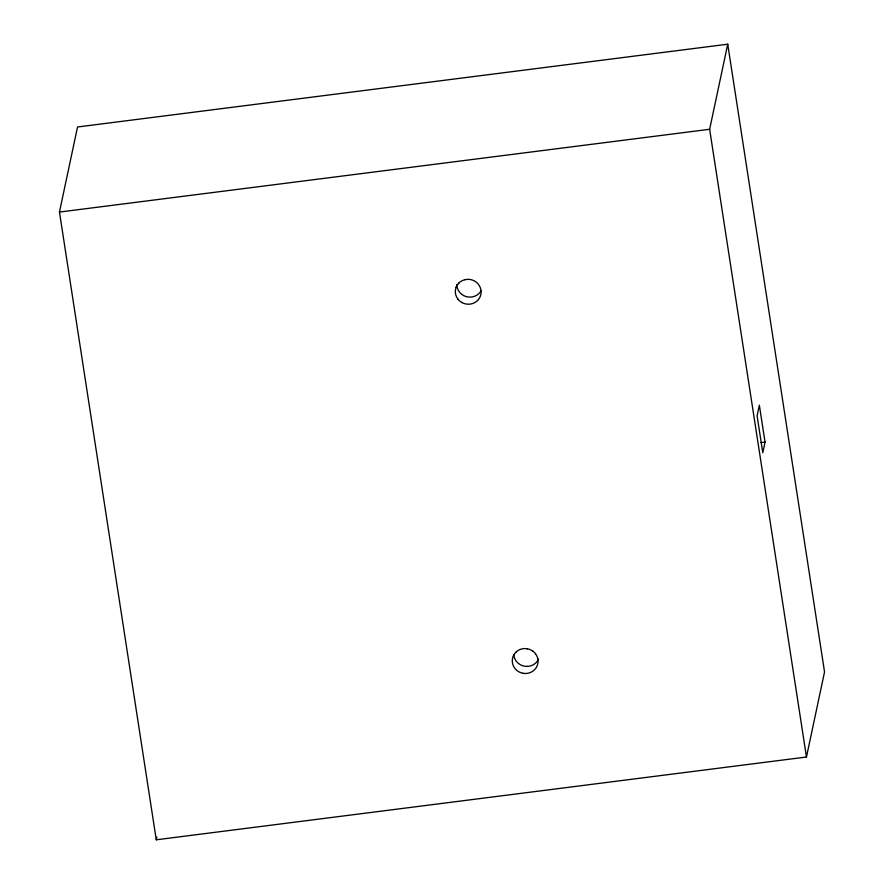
<?xml version="1.0" encoding="UTF-8"?>
<svg xmlns="http://www.w3.org/2000/svg" width="884" height="884" viewBox="0 0 884 884"><rect width="100%" height="100%" fill="white"/><g stroke="black" fill="none" stroke-linecap="round" stroke-linejoin="round"><path stroke-width="1.33" d="M59.46 212.061L77.538 126.987L727.731 44.2L824.54 671.939L806.462 757.013L156.269 839.8L59.46 212.061L709.642 129.274L727.731 44.2M156.269 839.8L156.844 837.104M765.047 442.111L762.781 452.741L757.091 415.812L759.345 405.181L765.047 442.111L760.947 442.63M457.735 284.405L458.884 283.09M477.57 300.494L478.719 299.168A12.951 12.431 12 0 0 480.377 296.129A12.928 12.409 12 0 0 478.598 284.571A12.951 12.431 12 0 0 476.078 282.029L474.586 281.09A12.951 12.431 12 0 0 470.343 279.521A12.973 12.453 12 0 0 467.691 279.377A12.928 12.409 12 0 0 464.984 279.709M515.836 652.348L514.687 653.663A12.951 12.431 12 0 0 513.018 656.657A12.928 12.409 12 0 0 514.786 668.271A12.951 12.431 12 0 0 517.328 670.768L518.82 671.752A12.951 12.431 12 0 0 522.985 673.276M461.879 302.483L460.376 301.51A12.951 12.431 12 0 1 457.79 299.013M461.879 294.416L463.382 295.4A12.94 12.42 12 0 0 467.603 296.913A12.951 12.431 12 0 0 479.073 293.411L480.222 292.085A12.951 12.431 12 0 0 481.161 290.626M533.03 651.331L531.527 650.348A12.951 12.431 12 0 0 527.284 648.779M709.642 129.274L806.462 757.013M515.759 652.304A12.951 12.431 12 0 1 522.787 648.745A12.928 12.409 12 0 1 527.306 648.834M533.019 651.287A12.951 12.431 12 0 1 535.538 653.795M535.549 653.84A12.928 12.409 12 0 1 537.328 665.398A12.951 12.431 12 0 1 535.671 668.437L534.522 669.752A12.951 12.431 12 0 1 527.494 673.31A12.928 12.409 12 0 1 523.03 673.276M465.006 279.72A12.973 12.453 12 0 0 462.487 280.582A12.951 12.431 12 0 0 458.818 283.035M477.57 300.505A12.951 12.431 12 0 1 461.813 302.505M456 287.411A12.951 12.431 12 0 1 457.658 284.372M457.835 299.002A12.928 12.409 12 0 1 456.056 287.444M538.5 659.11A12.951 12.431 12 0 1 537.174 661.342L536.024 662.657A12.951 12.431 12 0 1 532.422 665.177A12.917 12.398 12 0 1 527.24 666.37M527.196 666.392A12.951 12.431 12 0 1 520.267 664.68L518.831 663.674A12.951 12.431 12 0 1 516.245 661.177A12.917 12.398 12 0 1 513.825 654.712M456.84 284.593A12.917 12.398 12 0 0 459.371 291.908A12.94 12.42 12 0 0 461.868 294.405"/></g></svg>
